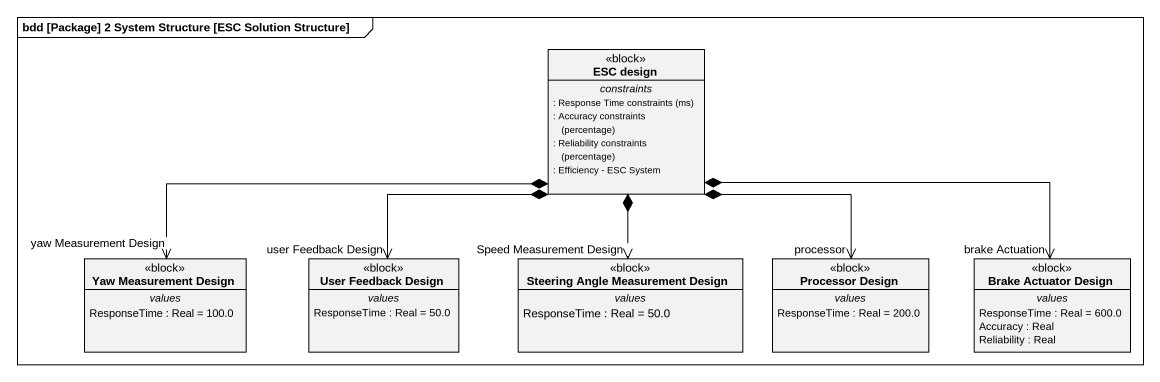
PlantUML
@startuml
mainframe bdd [Package] 2 System Structure [ESC Solution Structure]
hide circle
hide empty members
class "ESC design" as ESC_design <<block>> {
  -- constraints --
  {field} : Response Time constraints (ms)
  {field} : Accuracy constraints (percentage)
  {field} : Reliability constraints (percentage)
  : Efficiency - ESC System
}
class "Yaw Measurement Design" as Yaw_Measurement_Design <<block>> {
  -- values --
  ResponseTime : Real = 100.0
}
class "User Feedback Design" as User_Feedback_Design <<block>> {
  -- values --
  ResponseTime : Real = 50.0
}
class "Steering Angle Measurement Design" as Steering_Angle_Measurement <<block>> {
  -- values --
  ResponseTime : Real = 50.0
}
class "Processor Design" as Processor_Design <<block>> {
  -- values --
  ResponseTime : Real = 200.0
}
class "Brake Actuator Design" as Brake_Actuator_Design <<block>> {
  -- values --
  ResponseTime : Real = 600.0
  Accuracy : Real
  Reliability : Real
}
ESC_design *-left-> "yaw Measurement Design" Yaw_Measurement_Design
ESC_design *--> "user Feedback Design" User_Feedback_Design
ESC_design *--> "Speed Measurement Design" Steering_Angle_Measurement
ESC_design *--> "processor" Processor_Design
ESC_design *-right-> "brake Actuation" Brake_Actuator_Design
@enduml
